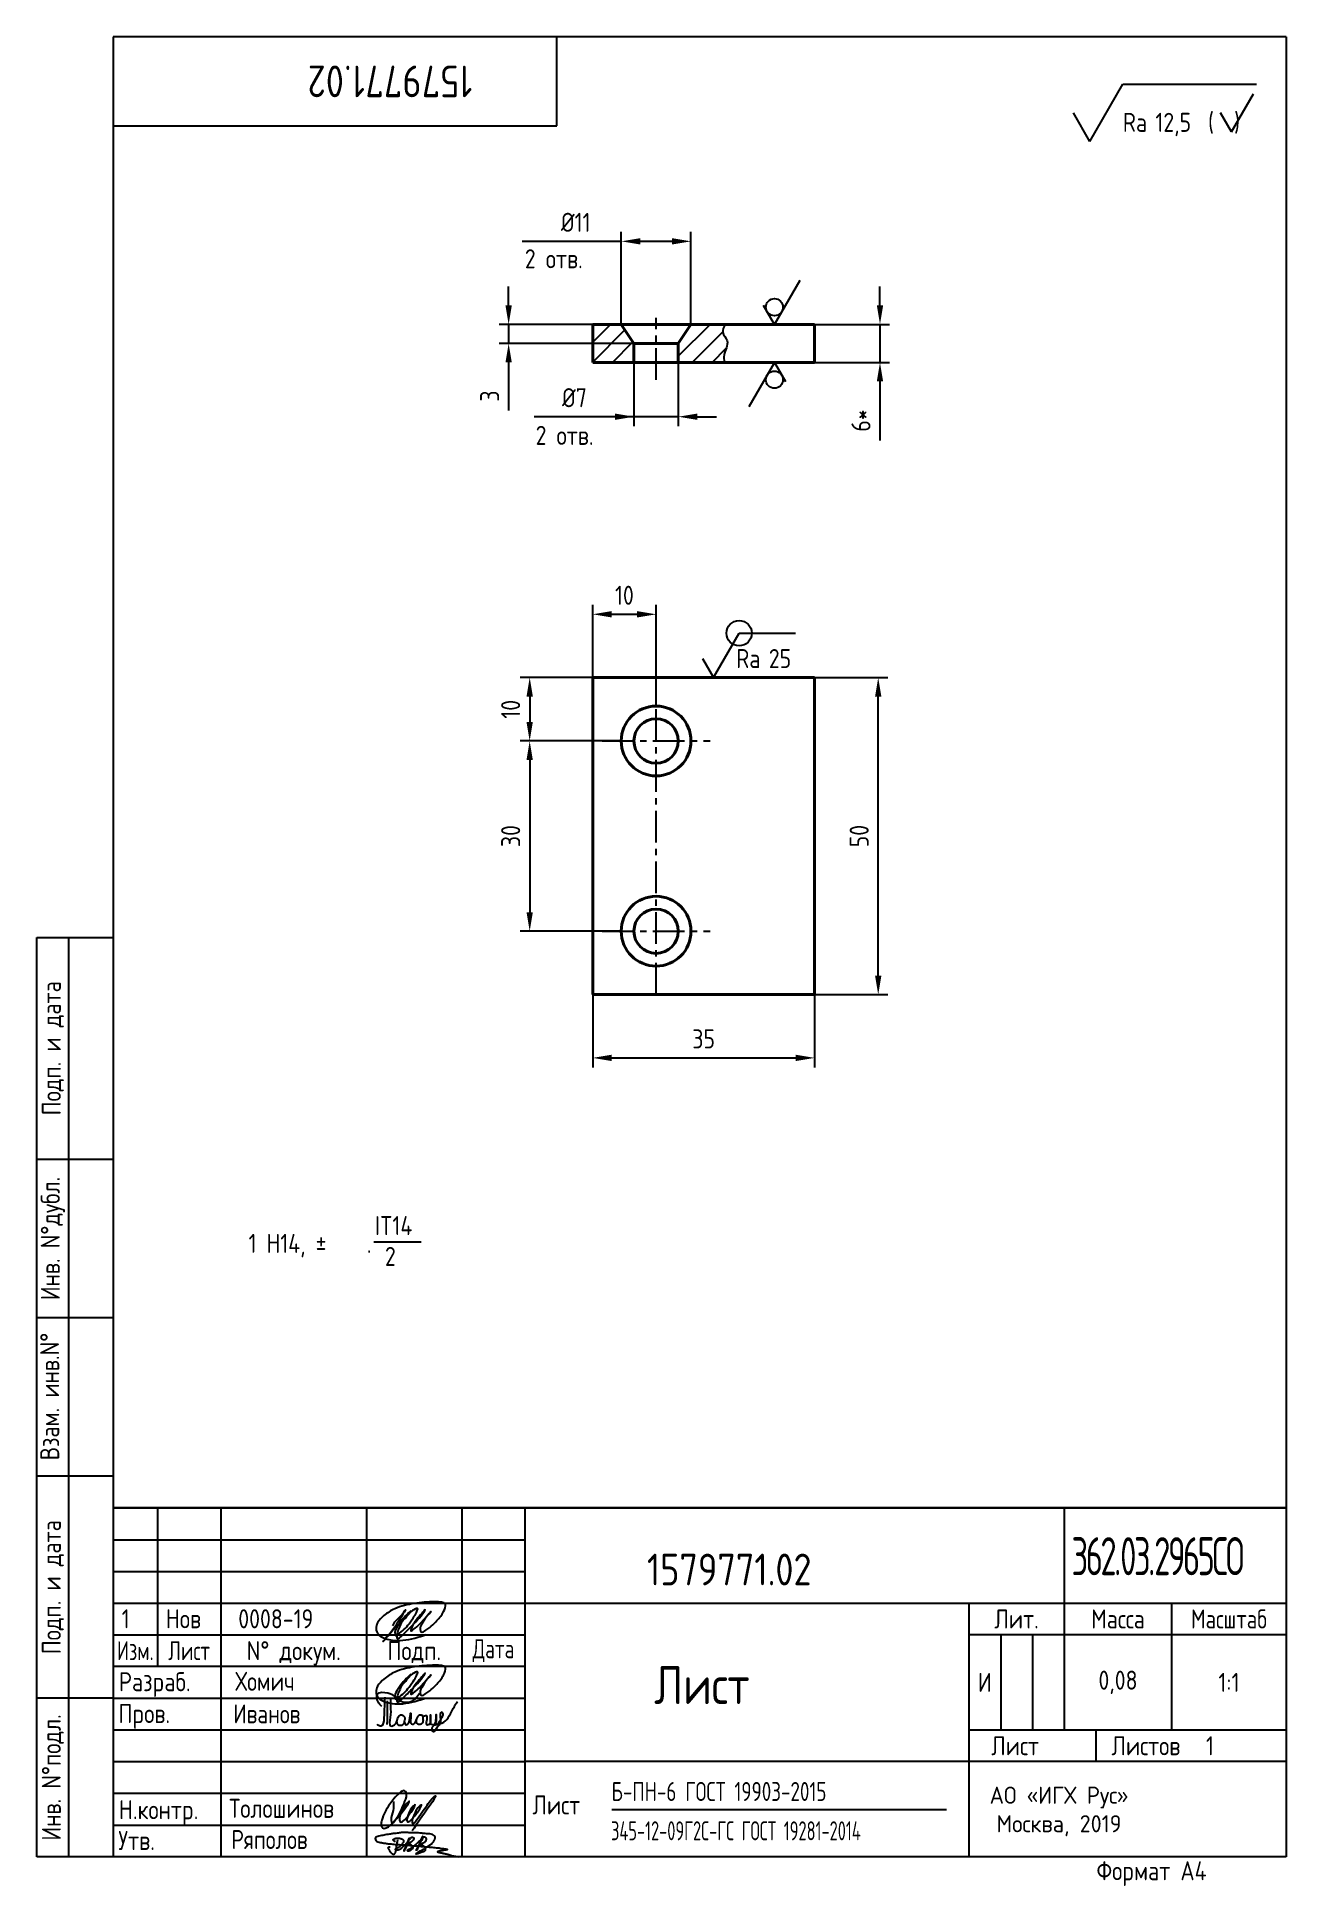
# Paper-space layout 'A4_protect' of a CAD drawing. Header units: millimetres. Extents: x 8 to 205, y 0 to 292.
# The model-space entities are those that its viewports show. They can reach past a viewport. Long polylines and large blocks are cut down to what shows.
import ezdxf
from ezdxf.enums import TextEntityAlignment as Align

# ---------------------------------------------------------------- set-up
doc = ezdxf.new("R2010")
doc.units = ezdxf.units.MM
doc.header["$LTSCALE"] = 5
doc.linetypes.add('CENTER', pattern=[2, 1.25, -0.25, 0.25, -0.25])
for name, color, linetype in [('Bord', 1, 'Continuous'), ('Cont', 6, 'Continuous'), ('DIM', 7, 'Continuous'), ('Hatch', 2, 'Continuous'), ('Text', 3, 'Continuous'), ('Textb', 6, 'Continuous'), ('VPORTI', 7, 'Continuous')]:
    doc.layers.add(name, color=color, linetype=linetype)
doc.layers.add('Con', color=6, linetype='Continuous', lineweight=15)
doc.layers.add('Основной', color=6, linetype='Continuous', lineweight=40)
doc.layers.get('VPORTI').off()
doc.styles.add('Style1', font='romans.shx', dxfattribs={"width": 0.8})
doc.dimstyles.new('LIN1', dxfattribs={"dimtxt": 3, "dimasz": 3, "dimexe": 1.5, "dimexo": 0, "dimgap": 1.5, "dimtad": 1, "dimdec": 0, "dimzin": 13, "dimdsep": 46, "dimtxsty": 'Style1', "dimcen": 0, "dimclrt": 3, "dimadec": 0, "dimazin": 0, "dimtfac": 1, "dimtdec": 0, "dimtmove": 0, "dimatfit": 3, "dimfxl": 1, "dimtolj": 1, "dimtzin": 13, "dimarcsym": 0})

# ---------------------------------------------------------------- blocks, each defined once
blk = doc.blocks.new('A$C314368CF')
at = {"layer": 'Text'}
for q in [(7.18, 6), (1.98, 3)]:
    blk.add_line((3.72, 0), q, dxfattribs=at)
at = {"layer": 'Text', "style": 'Style1', "width": 0.8}
blk.add_text('(  )', height=3, dxfattribs=at).set_placement((0, 0))
blk = doc.blocks.new('sherISO_18')
at = {"layer": 'Cont'}
for p, q in [((-30.94, -16.46), (-25.74, -7.46)), ((-25.74, -7.46), (-4.67, -7.46)), ((-30.94, -16.46), (-33.54, -11.96))]:
    blk.add_line(p, q, dxfattribs=at)
blk.add_blockref('A$C314368CF', (-12.3, -14.96))
at = {"layer": 'Textb', "style": 'Style1', "width": 0.8}
blk.add_text('Ra', height=3, dxfattribs=at).set_placement((-25.74, -14.96))
blk.add_attdef('12,5', (-20.6, -14.96), '', height=3, dxfattribs=at)
blk = doc.blocks.new('A$C63F45750')
at = {"layer": 'Text'}
for points, knots in [([(3.17, 2.37), (3.12, 2.38), (3.04, 2.41), (2.94, 2.5), (2.85, 2.57), (2.79, 2.69), (2.87, 2.77), (2.99, 2.84), (3.16, 2.89), (3.36, 2.93), (3.6, 2.95), (3.82, 2.92), (4.05, 2.87), (4.25, 2.78), (4.45, 2.63), (4.46, 2.42), (4.38, 2.26), (4.28, 2.1), (4.17, 1.94), (4.03, 1.78), (3.89, 1.62), (3.75, 1.52), (3.63, 1.43), (3.49, 1.36), (3.35, 1.3), (3.24, 1.25), (3.16, 1.21), (3.12, 1.15), (3.19, 1.1), (3.27, 1.09), (3.4, 1.07), (3.55, 1.07), (3.72, 1.12), (3.92, 1.19), (4.1, 1.34), (4.26, 1.51), (4.44, 1.65), (4.59, 1.81), (4.74, 1.93), (4.84, 2.04), (4.93, 2.14), (5.07, 2.29), (5.19, 2.53), (5.28, 2.68), (5.35, 2.96), (5.23, 2.66), (5.2, 2.44), (5.04, 2.09), (4.95, 1.81), (4.86, 1.57), (4.75, 1.31), (4.67, 1.12), (4.46, 0.78), (4.62, 1.17), (4.71, 1.45), (4.88, 1.74), (5.01, 2), (5.08, 2.19), (5.19, 2.4), (5.32, 2.58), (5.4, 2.75), (5.52, 2.89), (5.65, 3.04), (5.85, 3.1), (6.02, 3.03), (6.08, 2.87), (6.03, 2.7), (5.9, 2.51), (5.7, 2.37), (5.55, 2.23), (5.4, 2.17), (5.31, 2.12), (5.12, 2.09), (5.35, 2.07), (5.48, 2), (5.64, 1.93), (5.75, 1.8), (5.85, 1.67), (5.89, 1.54), (5.89, 1.37), (5.8, 1.2), (5.63, 1.06), (5.41, 0.94), (5.23, 0.86), (5.02, 0.92), (5.13, 1.1), (5.28, 1.16), (5.44, 1.27), (5.61, 1.36), (5.74, 1.46), (5.86, 1.53), (5.95, 1.61), (6.05, 1.69), (6.15, 1.77), (6.28, 1.87), (6.46, 2.02), (6.65, 2.19), (6.83, 2.37), (6.98, 2.49), (7.11, 2.61), (7.2, 2.74), (7.32, 2.84), (7.42, 2.97), (7.48, 3.08), (7.48, 3.27), (7.34, 3.08), (7.28, 2.94), (7.18, 2.69), (7.1, 2.46), (7, 2.22), (6.93, 1.98), (6.83, 1.78), (6.73, 1.55), (6.67, 1.34), (6.6, 1.14), (6.56, 1.03), (6.39, 0.99), (6.62, 1.33), (6.75, 1.54), (6.93, 1.87), (7.05, 2.08), (7.18, 2.32), (7.33, 2.6), (7.47, 2.89), (7.6, 3.07), (7.79, 3.18), (7.95, 3.01), (8, 2.81), (7.99, 2.62), (7.94, 2.46), (7.83, 2.33), (7.69, 2.22), (7.53, 2.11), (7.37, 2.03), (7.21, 1.99), (7.11, 1.97), (6.89, 1.98), (7.07, 1.94), (7.15, 1.9), (7.27, 1.88), (7.39, 1.84), (7.52, 1.81), (7.62, 1.72), (7.7, 1.62), (7.78, 1.51), (7.83, 1.39), (7.87, 1.26), (7.88, 1.13), (7.86, 0.99), (7.75, 0.88), (7.6, 0.77), (7.4, 0.73), (7.19, 0.66), (6.97, 0.55), (6.71, 0.48), (6.57, 0.44), (6.42, 0.42), (6.52, 0.58), (6.61, 0.64), (6.81, 0.78), (7.06, 0.89), (7.33, 1.04), (7.55, 1.16), (7.7, 1.24), (7.84, 1.32), (7.99, 1.43), (8.21, 1.58), (8.48, 1.76), (8.74, 1.95), (8.97, 2.12), (9.1, 2.29), (9.23, 2.44), (9.3, 2.6), (9.37, 2.74), (9.42, 2.92), (9.45, 3.13), (9.21, 3.48), (8.67, 3.59), (8.09, 3.63), (7.57, 3.66), (7.06, 3.74), (6.57, 3.75), (6.09, 3.74), (5.67, 3.78), (5.28, 3.78), (4.96, 3.81), (4.65, 3.83), (4.31, 3.82), (3.97, 3.79), (3.61, 3.74), (3.22, 3.67), (2.86, 3.66), (2.53, 3.61), (2.18, 3.52), (1.78, 3.54), (1.38, 3.37), (0.96, 3.35), (0.58, 3.24), (0.25, 3.19), (0.03, 3.06), (-0.03, 2.83), (0.02, 2.6), (0.26, 2.38), (0.59, 2.33), (1, 2.2), (1.48, 2.15), (1.93, 2.05), (2.35, 2.02), (2.72, 2.01), (3.11, 1.94), (3.68, 1.94), (4.25, 1.83), (4.91, 1.87), (5.53, 1.76), (6.13, 1.72), (6.73, 1.71), (7.32, 1.62), (7.99, 1.55), (8.64, 1.54), (9.16, 1.46), (9.61, 1.42), (10.03, 1.4), (10.41, 1.32), (10.73, 1.29), (11.01, 1.24), (11.18, 1.23), (11.42, 1.14), (11.18, 1.06), (11.01, 1.03), (10.71, 0.98), (10.37, 0.92), (10.1, 0.91), (9.65, 0.75), (10.22, 0.67), (10.54, 0.59), (11.08, 0.47), (11.61, 0.35), (12.17, 0.15), (12.64, 0.08), (12.98, 0.03), (13.11, 0.01), (13.18, 0)], [0, 0, 0, 0, 0.153866, 0.270441, 0.388867, 0.510533, 0.592156, 0.71333, 0.90842, 1.11344, 1.349254, 1.61246, 1.782219, 2.047249, 2.291879, 2.451528, 2.651081, 2.806158, 3.017979, 3.227348, 3.462381, 3.633009, 3.75766, 3.920516, 4.080796, 4.214529, 4.291786, 4.349969, 4.397594, 4.50822, 4.594826, 4.799244, 4.954392, 5.128468, 5.437537, 5.632649, 5.842485, 6.094987, 6.293219, 6.410959, 6.551192, 6.687808, 7.022147, 7.294342, 7.425356, 7.52079, 7.946481, 8.313051, 8.59833, 8.833695, 9.090496, 9.427695, 9.601191, 9.883219, 10.093306, 10.673943, 10.798776, 10.974628, 11.287247, 11.486184, 11.648652, 11.848902, 12.027194, 12.25348, 12.40059, 12.537783, 12.716293, 12.91523, 13.208551, 13.438489, 13.549668, 13.67779, 13.77127, 13.930001, 14.029091, 14.272112, 14.434836, 14.547084, 14.739051, 14.830983, 15.061241, 15.268922, 15.500489, 15.788979, 15.879568, 16.024283, 16.221854, 16.418714, 16.593102, 16.783247, 16.91018, 17.018213, 17.135263, 17.278205, 17.430482, 17.620087, 17.979626, 18.191789, 18.388716, 18.565718, 18.714854, 18.857929, 19.039974, 19.171375, 19.283034, 19.400085, 19.618058, 19.882245, 20.150781, 20.377854, 20.649532, 20.89723, 21.042543, 21.40016, 21.557817, 21.667145, 21.752781, 21.926256, 22.412297, 22.813145, 22.961412, 23.171289, 23.607257, 23.940428, 24.110007, 24.291214, 24.48084, 24.697609, 24.904078, 25.034245, 25.218018, 25.407651, 25.573473, 25.787447, 25.930292, 26.051316, 26.18846, 26.285312, 26.406799, 26.52425, 26.630463, 26.793722, 26.898606, 27.029313, 27.171012, 27.314101, 27.419918, 27.580557, 27.709367, 27.829268, 28.024364, 28.266961, 28.41242, 28.705761, 28.989137, 29.187748, 29.233768, 29.332802, 29.529535, 29.667094, 30.039923, 30.332117, 30.61061, 30.769982, 30.856778, 31.109923, 31.313488, 31.656425, 32.066331, 32.296628, 32.49714, 32.710276, 32.891468, 33.014834, 33.177747, 33.444503, 33.618009, 34.409008, 34.914636, 35.419802, 35.95397, 36.458179, 36.88069, 37.388403, 37.738353, 38.034261, 38.353468, 38.693154, 39.037638, 39.391136, 39.787481, 40.203773, 40.488977, 40.784975, 41.26625, 41.668005, 42.070065, 42.499388, 42.869834, 43.079573, 43.213439, 43.554591, 43.717296, 44.153724, 44.506336, 45.019111, 45.587859, 45.90191, 46.270392, 46.703958, 47.093115, 47.952647, 48.44014, 49.079253, 49.808223, 50.268654, 50.851051, 51.604831, 52.298429, 52.776925, 53.1907, 53.661988, 54.042386, 54.348524, 54.616841, 54.853814, 54.983777, 55.126096, 55.333328, 55.613101, 56.008732, 56.315809, 56.59982, 56.87931, 57.399251, 57.889617, 58.432507, 59.066698, 59.660314, 59.862668, 60.07277, 60.07277, 60.07277, 60.07277]), ([(2.31, 1.53), (2.26, 1.52), (2.17, 1.51), (2.06, 1.48), (1.93, 1.38), (2.07, 1.25), (2.14, 1.11), (2.26, 0.93), (2.39, 0.72), (2.57, 0.54), (2.71, 0.44), (2.86, 0.4), (3.02, 0.43), (3.14, 0.54), (3.21, 0.79), (3.25, 1.07), (3.31, 1.4), (3.35, 1.67), (3.38, 1.92), (3.47, 2.19), (3.5, 2.43), (3.54, 2.59), (3.56, 2.64)], [0, 0, 0, 0, 0.15847, 0.269731, 0.363591, 0.555514, 0.688037, 0.848606, 1.204359, 1.433632, 1.58673, 1.729549, 1.880686, 2.057874, 2.19169, 2.63505, 2.928153, 3.184121, 3.441863, 3.696117, 4.025873, 4.178055, 4.178055, 4.178055, 4.178055])]:
    blk.add_open_spline(points, degree=3, knots=knots, dxfattribs=at)
blk = doc.blocks.new('A$C4F4A4F5D')
at = {"layer": 'Text', "lineweight": 25}
for points, knots in [([(0.76, 2.84), (0.53, 3.07), (0.02, 3.58), (-0.25, 5.26), (1.65, 5.12), (2.72, 4.57), (3.71, 3.46), (5.71, 3.44), (6.39, 4.52), (6.67, 4.97)], [0, 0, 0, 0, 0.995549, 2.196439, 3.853213, 4.970011, 6.02292, 8.170898, 9.705386, 9.705386, 9.705386, 9.705386]), ([(1.19, 4.34), (1.17, 3.4), (1.13, 2.06), (0.98, -0.44), (0.2, -0.16), (0.03, -0.03), (0, 0)], [0, 0, 0, 0, 3.274293, 4.654149, 5.171803, 5.30168, 5.30168, 5.30168, 5.30168]), ([(1.58, 3.74), (1.58, 3.25), (1.58, 2.32), (1.61, 1.07), (1.55, 0.31), (1.53, 0)], [0, 0, 0, 0, 1.453969, 2.804084, 3.740223, 3.740223, 3.740223, 3.740223]), ([(2.1, 4.21), (2.1, 3.72), (2.08, 2.67), (2.22, 1.45), (1.71, -0.56), (3.23, 0.14), (3.06, 1.09), (3.85, 1.74), (4.43, 1.17), (4.31, 0.54), (4.11, -0.15), (3.33, -0.21), (3.11, 0.28), (3.13, 0.53), (3.14, 0.66)], [0, 0, 0, 0, 1.402041, 3.063923, 4.415037, 5.298701, 6.374637, 7.087927, 7.603499, 8.330482, 8.911132, 9.613125, 9.996533, 10.366919, 10.366919, 10.366919, 10.366919]), ([(7.18, 1.27), (7.27, 1.3), (7.44, 1.37), (7.78, 1.56), (7.87, 1.06), (7.83, 0.71), (7.66, -0.05), (8.07, 0.01), (8.43, 0.12), (8.39, 0.68), (8.46, 1.9), (8.39, 0.94), (8.43, 0.6), (8.37, 0.05), (8.74, 0.07), (9.11, -0.03), (9.26, 0.49), (9.33, 0.95), (9.27, 1.34), (9.32, 1.77), (9.28, 0.91), (9.34, 0.6), (9.2, 0.14), (9.65, -0.01), (9.83, 0.61), (10.14, 1.03), (10.6, 1.72), (9.95, 2.11), (9.91, 1.23), (10.07, 0.69), (9.92, 0), (9.35, -0.37), (8.95, -1.56), (8.34, 0.07), (10.28, -0.02), (11.26, 1.1), (11.82, 2.15), (12.24, 3.04), (12.52, 3.46), (12.65, 3.65)], [0, 0, 0, 0, 0.305783, 0.619019, 0.796582, 1.5526, 2.082394, 2.34716, 2.5822, 3.136594, 4.040413, 4.363654, 5.267311, 5.441668, 5.78494, 6.114287, 6.466434, 7.104395, 7.620812, 7.679251, 8.272982, 8.692439, 9.1059, 9.338721, 9.784511, 10.568279, 11.297869, 11.566962, 12.285888, 12.851793, 13.545205, 14.102749, 15.055561, 15.671649, 17.422398, 18.699613, 20.16544, 20.963871, 21.66672, 21.66672, 21.66672, 21.66672]), ([(4.28, 0.44), (4.31, 0.37), (4.37, 0.25), (4.41, 0.06), (4.62, -0.05), (5, 0.18), (5.14, 0.84), (5.2, 1.3), (5.31, 2.06), (5.31, 1.17), (5.3, 0.78), (5.2, 0.26), (5.58, -0.01), (5.91, 0.16), (6.08, 0.5), (6.26, 0.9), (6.43, 1.31), (6.72, 1.59), (7.17, 1.58), (7.18, 1.05), (7.31, 0.57), (6.99, 0.02), (6.34, -0.02), (6.17, 0.51), (6.24, 0.79), (6.27, 0.92)], [0, 0, 0, 0, 0.247339, 0.413433, 0.559308, 0.874045, 1.558567, 2.392422, 2.645523, 3.22433, 3.719885, 4.231527, 4.573657, 4.879974, 5.190145, 5.704595, 6.19318, 6.529505, 6.863422, 7.269696, 7.83948, 8.395909, 8.926487, 9.378613, 9.791445, 9.791445, 9.791445, 9.791445])]:
    blk.add_open_spline(points, degree=3, knots=knots, dxfattribs=at)
blk = doc.blocks.new('*D7')
at = {"layer": 'Defpoints', "color": 0, "transparency": 16777216}
for p in [(7134.87, -256.84), (7169.87, -256.84), (7169.87, -266.82)]:
    blk.add_point(p, dxfattribs=at)
at = {"layer": 'DIM', "color": 0, "lineweight": -2, "transparency": 16777216}
for p, q in [((7134.87, -256.84), (7134.87, -268.32)), ((7169.87, -256.84), (7169.87, -268.32)), ((7137.87, -266.82), (7166.87, -266.82))]:
    blk.add_line(p, q, dxfattribs=at)
at = {"layer": 'DIM', "color": 0, "transparency": 16777216}
for points in [[(7137.87, -266.32), (7137.87, -267.32), (7134.87, -266.82)], [(7166.87, -266.32), (7166.87, -267.32), (7169.87, -266.82)]]:
    blk.add_solid(points, dxfattribs=at)
at = {"layer": 'DIM', "color": 3, "transparency": 16777216, "insert": (7152.37, -263.82), "char_height": 3, "attachment_point": 5, "style": 'Style1'}
blk.add_mtext('\\A1;35', dxfattribs=at)
blk = doc.blocks.new('*D8')
at = {"layer": 'Defpoints', "color": 0, "transparency": 16777216}
for p in [(7134.87, -206.84), (7124.93, -216.84), (7139.37, -216.84)]:
    blk.add_point(p, dxfattribs=at)
at = {"layer": 'DIM', "color": 0, "lineweight": -2, "transparency": 16777216}
for p, q in [((7134.87, -206.84), (7123.43, -206.84)), ((7124.93, -209.84), (7124.93, -213.84)), ((7139.37, -216.84), (7123.43, -216.84))]:
    blk.add_line(p, q, dxfattribs=at)
at = {"layer": 'DIM', "color": 0, "transparency": 16777216}
for points in [[(7124.43, -209.84), (7125.43, -209.84), (7124.93, -206.84)], [(7124.43, -213.84), (7125.43, -213.84), (7124.93, -216.84)]]:
    blk.add_solid(points, dxfattribs=at)
at = {"layer": 'DIM', "color": 3, "transparency": 16777216, "insert": (7121.93, -211.84), "char_height": 3, "attachment_point": 5, "rotation": 90, "style": 'Style1'}
blk.add_mtext('\\A1;10', dxfattribs=at)
blk = doc.blocks.new('*D9')
at = {"layer": 'Defpoints', "color": 0, "transparency": 16777216}
for p in [(7141.37, -157.14), (7148.37, -157.14), (7148.37, -165.7)]:
    blk.add_point(p, dxfattribs=at)
at = {"layer": 'DIM', "color": 0, "lineweight": -2, "transparency": 16777216}
for p, q in [((7141.37, -157.14), (7141.37, -167.2)), ((7148.37, -157.14), (7148.37, -167.2)), ((7138.37, -165.7), (7128.6, -165.7)), ((7148.37, -165.7), (7141.37, -165.7)), ((7151.37, -165.7), (7154.37, -165.7))]:
    blk.add_line(p, q, dxfattribs=at)
at = {"layer": 'DIM', "color": 0, "transparency": 16777216}
for points in [[(7138.37, -165.2), (7138.37, -166.2), (7141.37, -165.7)], [(7151.37, -165.2), (7151.37, -166.2), (7148.37, -165.7)]]:
    blk.add_solid(points, dxfattribs=at)
at = {"layer": 'DIM', "color": 3, "transparency": 16777216, "insert": (7131.99, -162.7), "char_height": 3, "attachment_point": 5, "style": 'Style1'}
blk.add_mtext('\\A1;%%C7', dxfattribs=at)
blk = doc.blocks.new('*D10')
at = {"layer": 'Defpoints', "color": 0, "transparency": 16777216}
for p in [(7150.37, -138.04), (7139.37, -151.14), (7150.37, -151.14)]:
    blk.add_point(p, dxfattribs=at)
at = {"layer": 'DIM', "color": 0, "lineweight": -2, "transparency": 16777216}
for p, q in [((7139.37, -151.14), (7139.37, -136.54)), ((7150.37, -151.14), (7150.37, -136.54)), ((7139.37, -138.04), (7128, -138.04)), ((7147.37, -138.04), (7142.37, -138.04))]:
    blk.add_line(p, q, dxfattribs=at)
at = {"layer": 'DIM', "color": 0, "transparency": 16777216}
for points in [[(7142.37, -137.54), (7142.37, -138.54), (7139.37, -138.04)], [(7147.37, -137.54), (7147.37, -138.54), (7150.37, -138.04)]]:
    blk.add_solid(points, dxfattribs=at)
at = {"layer": 'DIM', "color": 3, "transparency": 16777216, "insert": (7132.19, -135.04), "char_height": 3, "attachment_point": 5, "style": 'Style1'}
blk.add_mtext('\\A1;%%C11', dxfattribs=at)
blk = doc.blocks.new('*D11')
at = {"layer": 'Defpoints', "color": 0, "transparency": 16777216}
for p in [(7121.61, -151.14), (7134.87, -151.14), (7141.37, -154.14)]:
    blk.add_point(p, dxfattribs=at)
at = {"layer": 'DIM', "color": 0, "lineweight": -2, "transparency": 16777216}
for p, q in [((7121.61, -148.14), (7121.61, -145.14)), ((7134.87, -151.14), (7120.11, -151.14)), ((7121.61, -151.14), (7121.61, -154.14)), ((7141.37, -154.14), (7120.11, -154.14)), ((7121.61, -157.14), (7121.61, -164.74))]:
    blk.add_line(p, q, dxfattribs=at)
at = {"layer": 'DIM', "color": 0, "transparency": 16777216}
for points in [[(7121.11, -148.14), (7122.11, -148.14), (7121.61, -151.14)], [(7121.11, -157.14), (7122.11, -157.14), (7121.61, -154.14)]]:
    blk.add_solid(points, dxfattribs=at)
at = {"layer": 'DIM', "color": 3, "transparency": 16777216, "insert": (7118.61, -162.44), "char_height": 3, "attachment_point": 5, "rotation": 90, "style": 'Style1'}
blk.add_mtext('\\A1;3', dxfattribs=at)
blk = doc.blocks.new('A$C6CF913E7')
at = {"layer": 'Text'}
blk.add_circle((0, 0), 2, dxfattribs=at)
blk = doc.blocks.new('sherISO_07')
at = {"layer": 'Text'}
blk.add_line((4.04, 7), (12.93, 7), dxfattribs=at)
blk.add_lwpolyline([(-1.73, 3), (0, 0), (4.04, 7)], dxfattribs=at)
blk.add_blockref('A$C6CF913E7', (4.04, 7))
at = {"layer": 'Text', "style": 'Style1', "width": 0.8}
blk.add_text('Ra', height=3, dxfattribs=at).set_placement((3.58, 1.5))
blk.add_attdef('25', (8.73, 1.5), '', height=3, dxfattribs=at)
blk = doc.blocks.new('sherISO_09')
at = {"layer": 'Text'}
for q in [(4.04, 7), (-1.73, 3)]:
    blk.add_line((0, 0), q, dxfattribs=at)
blk.add_circle((0, 2.71), 1.35, dxfattribs=at)
blk = doc.blocks.new('*D13')
at = {"layer": 'Defpoints', "color": 0, "transparency": 16777216}
for p in [(7144.87, -196.86), (7134.87, -206.84), (7144.87, -211.34)]:
    blk.add_point(p, dxfattribs=at)
at = {"layer": 'DIM', "color": 0, "lineweight": -2, "transparency": 16777216}
for p, q in [((7134.87, -206.84), (7134.87, -195.36)), ((7144.87, -211.34), (7144.87, -195.36)), ((7137.87, -196.86), (7141.87, -196.86))]:
    blk.add_line(p, q, dxfattribs=at)
at = {"layer": 'DIM', "color": 0, "transparency": 16777216}
for points in [[(7137.87, -196.36), (7137.87, -197.36), (7134.87, -196.86)], [(7141.87, -196.36), (7141.87, -197.36), (7144.87, -196.86)]]:
    blk.add_solid(points, dxfattribs=at)
at = {"layer": 'DIM', "color": 3, "transparency": 16777216, "insert": (7139.87, -193.86), "char_height": 3, "attachment_point": 5, "style": 'Style1'}
blk.add_mtext('\\A1;10', dxfattribs=at)
blk = doc.blocks.new('*D14')
at = {"layer": 'Defpoints', "color": 0, "transparency": 16777216}
for p in [(7169.87, -206.84), (7179.9, -206.84), (7169.87, -256.84)]:
    blk.add_point(p, dxfattribs=at)
at = {"layer": 'DIM', "color": 0, "lineweight": -2, "transparency": 16777216}
for p, q in [((7169.87, -206.84), (7181.4, -206.84)), ((7179.9, -253.84), (7179.9, -209.84)), ((7169.87, -256.84), (7181.4, -256.84))]:
    blk.add_line(p, q, dxfattribs=at)
at = {"layer": 'DIM', "color": 0, "transparency": 16777216}
for points in [[(7179.4, -209.84), (7180.4, -209.84), (7179.9, -206.84)], [(7179.4, -253.84), (7180.4, -253.84), (7179.9, -256.84)]]:
    blk.add_solid(points, dxfattribs=at)
at = {"layer": 'DIM', "color": 3, "transparency": 16777216, "insert": (7176.9, -231.84), "char_height": 3, "attachment_point": 5, "rotation": 90, "style": 'Style1'}
blk.add_mtext('\\A1;50', dxfattribs=at)
blk = doc.blocks.new('*D15')
at = {"layer": 'Defpoints', "color": 0, "transparency": 16777216}
for p in [(7169.87, -151.14), (7180.18, -151.14), (7169.87, -157.14)]:
    blk.add_point(p, dxfattribs=at)
at = {"layer": 'DIM', "color": 0, "lineweight": -2, "transparency": 16777216}
for p, q in [((7180.18, -148.14), (7180.18, -145.14)), ((7169.87, -151.14), (7181.68, -151.14)), ((7180.18, -151.14), (7180.18, -157.14)), ((7169.87, -157.14), (7181.68, -157.14)), ((7180.18, -160.14), (7180.18, -169.45))]:
    blk.add_line(p, q, dxfattribs=at)
at = {"layer": 'DIM', "color": 0, "transparency": 16777216}
for points in [[(7179.68, -148.14), (7180.68, -148.14), (7180.18, -151.14)], [(7179.68, -160.14), (7180.68, -160.14), (7180.18, -157.14)]]:
    blk.add_solid(points, dxfattribs=at)
at = {"layer": 'DIM', "color": 3, "transparency": 16777216, "insert": (7177.18, -166.3), "char_height": 3, "attachment_point": 5, "rotation": 90, "style": 'Style1'}
blk.add_mtext('\\A1;6*', dxfattribs=at)
blk = doc.blocks.new('*D18')
at = {"layer": 'Defpoints', "color": 0, "transparency": 16777216}
for p in [(7134.87, -216.84), (7124.93, -246.84), (7139.37, -246.84)]:
    blk.add_point(p, dxfattribs=at)
at = {"layer": 'DIM', "color": 0, "lineweight": -2, "transparency": 16777216}
for p, q in [((7134.87, -216.84), (7123.43, -216.84)), ((7124.93, -219.84), (7124.93, -243.84)), ((7139.37, -246.84), (7123.43, -246.84))]:
    blk.add_line(p, q, dxfattribs=at)
at = {"layer": 'DIM', "color": 0, "transparency": 16777216}
for points in [[(7124.43, -219.84), (7125.43, -219.84), (7124.93, -216.84)], [(7124.43, -243.84), (7125.43, -243.84), (7124.93, -246.84)]]:
    blk.add_solid(points, dxfattribs=at)
at = {"layer": 'DIM', "color": 3, "transparency": 16777216, "insert": (7121.93, -231.84), "char_height": 3, "attachment_point": 5, "rotation": 90, "style": 'Style1'}
blk.add_mtext('\\A1;30', dxfattribs=at)

msp = doc.modelspace()

# ---------------------------------------------------------------- hatches: boundary and pattern name
at = {"layer": 'Hatch'}
h = msp.add_hatch(dxfattribs=at)
h.set_pattern_fill('ANSI31', color=256, scale=0.7, style=0)
h.paths.add_polyline_path([(7139.37, -151.14), (7134.87, -151.14), (7134.87, -157.14), (7141.37, -157.14), (7141.37, -154.14)])
edge = h.paths.add_edge_path()
edge.add_spline(control_points=[(7155.66, -157.14), (7155.56, -156.74), (7155.44, -155.61), (7156.61, -153.93), (7155.06, -152.45), (7155.53, -151.57), (7155.82, -151.14)], knot_values=[0.429687, 0.429687, 0.429687, 0.429687, 1.648971, 3.881905, 5.393217, 6.779434, 6.779434, 6.779434, 6.779434], degree=3, periodic=0)
edge.add_line((7155.82, -151.14), (7150.37, -151.14))
edge.add_line((7150.37, -151.14), (7148.37, -154.14))
edge.add_line((7148.37, -154.14), (7148.37, -157.14))
edge.add_line((7148.37, -157.14), (7155.66, -157.14))

# ---------------------------------------------------------------- linework, layer by layer
at = {"color": 5, "linetype": 'CENTER', "ltscale": 0.8}
for p, q in [((7144.87, -159.87), (7144.87, -150.11)), ((7144.87, -256.84), (7144.87, -208.34)), ((7136.37, -216.84), (7153.37, -216.84)), ((7136.37, -246.84), (7153.37, -246.84))]:
    msp.add_line(p, q, dxfattribs=at)
at = {"layer": 'Bord'}
msp.add_open_spline([(7155.82, -151.14), (7155.53, -151.57), (7155.06, -152.45), (7156.61, -153.93), (7155.44, -155.61), (7155.56, -156.74), (7155.66, -157.14)], degree=3, knots=[0.429687, 0.429687, 0.429687, 0.429687, 1.815904, 3.327216, 5.56015, 6.779434, 6.779434, 6.779434, 6.779434], dxfattribs=at)
at = {"layer": 'DIM'}
for p, q in [((7139.37, -138.04), (7123.77, -138.04)), ((7141.37, -165.7), (7125.65, -165.7))]:
    msp.add_line(p, q, dxfattribs=at)
at = {"layer": 'Основной'}
for p, q in [((7134.87, -151.14), (7169.87, -151.14)), ((7134.87, -157.14), (7134.87, -151.14)), ((7141.37, -154.14), (7139.37, -151.14)), ((7148.37, -154.14), (7150.37, -151.14)), ((7169.87, -151.14), (7169.87, -157.14)), ((7141.37, -157.14), (7141.37, -154.14)), ((7141.37, -154.14), (7148.37, -154.14)), ((7148.37, -157.14), (7148.37, -154.14)), ((7169.87, -157.14), (7134.87, -157.14)), ((7169.87, -206.84), (7134.87, -206.84)), ((7134.87, -206.84), (7134.87, -256.84)), ((7169.87, -206.84), (7169.87, -256.84)), ((7169.87, -256.84), (7134.87, -256.84))]:
    msp.add_line(p, q, dxfattribs=at)
for centre, radius in [((7144.87, -216.84), 5.5), ((7144.87, -216.84), 3.5), ((7144.87, -246.84), 5.5), ((7144.87, -246.84), 3.5)]:
    msp.add_circle(centre, radius, dxfattribs=at)

# ---------------------------------------------------------------- block references
at = {"layer": 'DIM'}
msp.add_blockref('sherISO_09', (7163.53, -151.14), dxfattribs=at)
at = {"layer": 'DIM', "rotation": 180}
msp.add_blockref('sherISO_09', (7163.53, -157.14), dxfattribs=at)
at = {"layer": 'DIM'}
msp.add_blockref('sherISO_07', (7153.92, -206.84), dxfattribs=at).add_auto_attribs({'25': '25'})

# ---------------------------------------------------------------- texts
at = {"layer": 'Text', "style": 'Style1', "width": 0.8}
for p in [(7124.17, -142.29), (7125.87, -170.14)]:
    msp.add_text('2 отв.', height=3, dxfattribs=at).set_placement(p)

# ---------------------------------------------------------------- dimensions: what is measured, and where the dimension line sits
at = {"layer": 'DIM'}
for base, p1, p2, picture, middle in [((7150.37, -138.04), (7139.37, -151.14), (7150.37, -151.14), '*D10', (7132.19, -138.04)), ((7148.37, -165.7), (7141.37, -157.14), (7148.37, -157.14), '*D9', (7131.99, -165.7))]:
    dim = msp.add_linear_dim(base=base, p1=p1, p2=p2, text='%%C<>', dimstyle='LIN1', dxfattribs=at)
    dim.commit()
    dim.dimension.update_dxf_attribs({"geometry": picture, "text_midpoint": middle, "dimtype": 160})
dim = msp.add_linear_dim(base=(7121.61, -151.14), p1=(7141.37, -154.14), p2=(7134.87, -151.14), angle=90, dimstyle='LIN1', dxfattribs=at)
dim.commit()
dim.dimension.update_dxf_attribs({"geometry": '*D11', "text_midpoint": (7121.61, -162.44), "dimtype": 160})
dim = msp.add_linear_dim(base=(7180.18, -151.14), p1=(7169.87, -157.14), p2=(7169.87, -151.14), angle=90, text='<>*', dimstyle='LIN1', dxfattribs=at)
dim.commit()
dim.dimension.update_dxf_attribs({"geometry": '*D15', "text_midpoint": (7180.18, -166.3), "dimtype": 160})
for base, p1, p2, picture, middle in [((7144.87, -196.86), (7134.87, -206.84), (7144.87, -211.34), '*D13', (7139.87, -193.86)), ((7169.87, -266.82), (7134.87, -256.84), (7169.87, -256.84), '*D7', (7152.37, -263.82))]:
    dim = msp.add_linear_dim(base=base, p1=p1, p2=p2, dimstyle='LIN1', dxfattribs=at)
    dim.commit()
    dim.dimension.update_dxf_attribs({"geometry": picture, "text_midpoint": middle})
for base, p1, p2, picture, middle in [((7124.93, -216.84), (7134.87, -206.84), (7139.37, -216.84), '*D8', (7121.93, -211.84)), ((7179.9, -206.84), (7169.87, -256.84), (7169.87, -206.84), '*D14', (7176.9, -231.84)), ((7124.93, -246.84), (7134.87, -216.84), (7139.37, -246.84), '*D18', (7121.93, -231.84))]:
    dim = msp.add_linear_dim(base=base, p1=p1, p2=p2, angle=90, dimstyle='LIN1', dxfattribs=at)
    dim.commit()
    dim.dimension.update_dxf_attribs({"geometry": picture, "text_midpoint": middle})

psp = doc.layouts.new('A4_protect')

# ---------------------------------------------------------------- linework, layer by layer
at = {"layer": 'Bord'}
for p, q in [((20, 55), (85, 55)), ((20, 50), (85, 50)), ((20, 45), (85, 45)), ((160, 40), (160, 25)), ((165, 40), (165, 25)), ((20, 30), (85, 30)), ((20, 25), (85, 25)), ((20, 20), (85, 20)), ((20, 15), (85, 15)), ((20, 10), (85, 10))]:
    psp.add_line(p, q, dxfattribs=at)
at = {"layer": 'Cont'}
for p, q in [((205, 292), (20, 292)), ((20, 292), (20, 5)), ((90, 278), (90, 292)), ((205, 292), (205, 5)), ((205, 292), (205, 5)), ((20, 278), (90, 278)), ((8, 5), (8, 150)), ((8, 150), (20, 150)), ((13, 5), (13, 150)), ((8, 115), (20, 115)), ((20, 90), (8, 90)), ((20, 65), (8, 65)), ((20, 60), (205, 60)), ((205, 60), (20, 60)), ((27, 60), (27, 35)), ((37, 60), (37, 5)), ((60, 5), (60, 60)), ((75, 60), (75, 5)), ((85, 5), (85, 60)), ((170, 60), (170, 25)), ((85, 45), (205, 45)), ((155, 5), (155, 45)), ((187, 25), (187, 45)), ((20, 40), (85, 40)), ((205, 40), (155, 40)), ((85, 35), (20, 35)), ((20, 30), (8, 30)), ((155, 25), (205, 25)), ((175, 25), (175, 20)), ((205, 20), (85, 20)), ((20, 5), (8, 5)), ((205, 5), (20, 5))]:
    psp.add_line(p, q, dxfattribs=at)
at = {"layer": 'Text'}
for p, q in [((61.13, 102), (68.58, 102)), ((98.67, 12.46), (151.47, 12.46))]:
    psp.add_line(p, q, dxfattribs=at)
for points, knots in [([(66.98, 43.78), (66.49, 43.33), (65.63, 42.55), (64.82, 41.26), (64.33, 40.4), (64.56, 39.76), (65.26, 40.29), (65.87, 40.77), (66.78, 41.8), (67.45, 42.86), (67.91, 43.49), (68.12, 44.28), (67.38, 43.97), (66.83, 43.55), (66.2, 42.72), (65.52, 42.04), (65.17, 41.23), (64.83, 40.44), (64.73, 39.89), (64.78, 39.28), (65.5, 39.77), (66.18, 40.49), (67.49, 41.76), (68.37, 42.7), (69.76, 44.59), (67.74, 42.29), (67.37, 41.8), (66.83, 40.45), (68.2, 41.48), (68.56, 41.89), (70.64, 44.22), (69.19, 42.66), (68.81, 41.85), (68.31, 41.05), (68.62, 40.25), (69.63, 40.89), (70.51, 41.63), (71.53, 42.68), (72.2, 43.69), (72.8, 45.19), (69.95, 45.23), (67.68, 45.01), (64.7, 44.42), (62.81, 43.18), (61.72, 42.11), (61.35, 40.96), (61.83, 39.89), (62.88, 39.38), (64.21, 39.07), (65.8, 39.09), (67.59, 39.45), (68.79, 39.84), (69.38, 40.03)], [0, 0, 0, 0, 1.9755, 3.453266, 4.599682, 4.791473, 5.145238, 6.497385, 7.664272, 9.094306, 10.114998, 10.459762, 10.811562, 11.792042, 12.959743, 13.767676, 14.660412, 15.605031, 16.245448, 16.572031, 16.925795, 18.146901, 20.185044, 21.789331, 22.951009, 24.626743, 26.592474, 27.035558, 27.450584, 30.017364, 31.457812, 32.594833, 33.885024, 34.80449, 35.192074, 35.984441, 37.373068, 39.207782, 40.066553, 41.248724, 42.851981, 46.196805, 49.405498, 51.42283, 52.958607, 53.90671, 54.859511, 56.175895, 57.248919, 58.950609, 60.891135, 62.727304, 62.727304, 62.727304, 62.727304]), ([(64.1, 41.4), (64.26, 41.69), (64.61, 42.35), (65.42, 42.89), (66.68, 44.84), (64.48, 41.23), (63.83, 40.37), (62.02, 38.26), (64.18, 40.88), (65.08, 41.62), (65.58, 42.03)], [0, 0, 0, 0, 0.949687, 2.182955, 3.211934, 5.843898, 8.089363, 9.295303, 11.182264, 13.603818, 13.603818, 13.603818, 13.603818]), ([(66.98, 33.78), (66.49, 33.33), (65.63, 32.55), (64.82, 31.26), (64.33, 30.4), (64.56, 29.76), (65.26, 30.29), (65.87, 30.77), (66.78, 31.8), (67.45, 32.86), (67.91, 33.49), (68.12, 34.28), (67.38, 33.97), (66.83, 33.55), (66.2, 32.72), (65.52, 32.04), (65.17, 31.23), (64.83, 30.44), (64.73, 29.89), (64.78, 29.28), (65.5, 29.77), (66.18, 30.49), (67.49, 31.76), (68.37, 32.7), (69.76, 34.59), (67.74, 32.29), (67.37, 31.8), (66.83, 30.45), (68.2, 31.48), (68.56, 31.89), (70.64, 34.22), (69.19, 32.66), (68.81, 31.85), (68.31, 31.05), (68.62, 30.25), (69.63, 30.89), (70.51, 31.63), (71.53, 32.68), (72.2, 33.69), (72.8, 35.19), (69.95, 35.23), (67.68, 35.01), (64.7, 34.42), (62.81, 33.18), (61.72, 32.11), (61.35, 30.96), (61.83, 29.89), (62.88, 29.38), (64.21, 29.07), (65.8, 29.09), (67.59, 29.45), (68.79, 29.84), (69.38, 30.03)], [0, 0, 0, 0, 1.9755, 3.453266, 4.599682, 4.791473, 5.145238, 6.497385, 7.664272, 9.094306, 10.114998, 10.459762, 10.811562, 11.792042, 12.959743, 13.767676, 14.660412, 15.605031, 16.245448, 16.572031, 16.925795, 18.146901, 20.185044, 21.789331, 22.951009, 24.626743, 26.592474, 27.035558, 27.450584, 30.017364, 31.457812, 32.594833, 33.885024, 34.80449, 35.192074, 35.984441, 37.373068, 39.207782, 40.066553, 41.248724, 42.851981, 46.196805, 49.405498, 51.42283, 52.958607, 53.90671, 54.859511, 56.175895, 57.248919, 58.950609, 60.891135, 62.727304, 62.727304, 62.727304, 62.727304]), ([(64.22, 13.69), (64.25, 13.2), (64.32, 12.17), (63.7, 11.27), (63.97, 10.21), (65.06, 11.34), (65.42, 12.35), (66.09, 13.85), (66.47, 14.81), (65.86, 15.64), (64.64, 14.61), (63.55, 13.26), (62.5, 11.43), (62.22, 10.12), (62.54, 9.15), (63.87, 9.94), (64.79, 11.1), (65.8, 12.25), (66.44, 13.12), (66.97, 14.13), (66.13, 13.19), (65.57, 12.48), (65.14, 11.64), (65.18, 10.2), (66.31, 10.99), (66.69, 11.71), (67.26, 12.32), (67.94, 13.62), (66.69, 12.31), (66.59, 11.55), (66.27, 10.9), (66.48, 10.37), (67.22, 10.98), (67.68, 11.54), (68.15, 12.25), (68.97, 13.45), (68.06, 12.78), (67.71, 12.19), (67.38, 11.36), (67.14, 10.76), (67.23, 9.89), (68.66, 11.93), (69.31, 12.81), (70.2, 14.08), (71.58, 15.3), (68.49, 11.04), (67.58, 9.66), (67.2, 9.07)], [0, 0, 0, 0, 1.40351, 2.991851, 3.377415, 3.814038, 6.388034, 7.359379, 8.741424, 9.128498, 10.011196, 12.316849, 15.160506, 15.899888, 16.398783, 17.766068, 18.923918, 21.398841, 21.85465, 22.576532, 23.419093, 23.94545, 25.672322, 26.310564, 27.174367, 28.383601, 29.035716, 29.960726, 30.960802, 32.118384, 32.780837, 33.015207, 33.503535, 34.781165, 35.490921, 36.514871, 37.027523, 37.833561, 38.860664, 39.552712, 39.935745, 40.856223, 43.971717, 45.135025, 45.387846, 49.098506, 51.787529, 51.787529, 51.787529, 51.787529])]:
    psp.add_open_spline(points, degree=3, knots=knots, dxfattribs=at)

# ---------------------------------------------------------------- block references
at = {"layer": 'Cont'}
psp.add_blockref('A$C63F45750', (61.37, 5), dxfattribs=at)
at = {"layer": 'DIM'}
psp.add_blockref('sherISO_18', (205, 292), dxfattribs=at).add_auto_attribs({'12,5': '12,5'})
at = {"layer": 'Text', "color": 0}
psp.add_blockref('A$C4F4A4F5D', (61.65, 25.83), dxfattribs=at)

# ---------------------------------------------------------------- texts
at = {"layer": 'Con', "insert": (171.17, 55.4), "char_height": 6, "width": 72.4235, "attachment_point": 1, "line_spacing_factor": 0.8, "style": 'Style1'}
psp.add_mtext('{\\W0.6;\\T0.8;362.03.2965СО}', dxfattribs=at)
at = {"layer": 'Text', "style": 'Style1', "width": 0.8}
for s, p in [('Подп. и дата', (10.5, 132.5)), ('Инв. N%%dдубл.', (10.5, 102.5)), ('Взам. инв.N%%d ', (10, 78.38)), ('Подп. и дата', (10.5, 47.5)), ('Инв. N%%dподл.', (10.5, 17.5))]:
    psp.add_text(s, height=3, rotation=90, dxfattribs=at).set_placement(p, align=Align.MIDDLE)
at = {"layer": 'Text', "style": 'Style1'}
for s, width, p in [('IT14', 0.8, (61.29, 103.04)), ('1 H14, %%P    .', 0.8, (41.37, 100.23)), (' 2', 0.8, (61.29, 98.18)), ('Разpаб.', 0.8, (20.92, 31.1)), ('Хомич', 0.77, (39.29, 31.17)), ('Пpов.', 0.8, (20.84, 26.08)), ('Иванов', 0.77, (38.97, 26.04)), ('Лист', 0.8, (86.15, 11.67)), ('Б-ПН-6 ГОСТ 19903-2015', 0.7, (98.62, 13.79)), ('Н.контp.', 0.8, (20.92, 10.92)), ('Толошинов', 0.8, (38.3, 11.13)), ('Утв.', 0.8, (20.84, 6.06)), ('Ряполов', 0.77, (38.66, 6.21)), ('345-12-09Г2С-ГС ГОСТ 19281-2014', 0.6, (98.54, 7.59)), ('Фоpмат А4', 0.8, (175.11, 1.29))]:
    psp.add_text(s, height=3, dxfattribs=dict(at, width=width)).set_placement(p)
at = {"layer": 'Text', "style": 'Style1', "width": 0.8}
for s, p in [('1', (21.98, 41.03)), ('Нов', (31.1, 41.03)), ('0008-19', (45.66, 41.03))]:
    psp.add_text(s, height=3, dxfattribs=at).set_placement(p, align=Align.CENTER)
at = {"layer": 'Text', "style": 'Style1'}
for s, width, p in [('Лит.', 0.8, (162.5, 42.5)), ('Масса', 0.8, (178.5, 42.5)), ('Масштаб', 0.75, (196, 42.5)), ('Изм.', 0.7, (23.5, 37.5)), ('Лист', 0.7, (32, 37.5)), ('N%%d докум.', 0.8, (48.5, 37.5)), ('Подп.', 0.8, (67.5, 37.5)), ('Лист', 0.8, (162.27, 22.5)), ('Листов', 0.8, (182.9, 22.5))]:
    psp.add_text(s, height=3, dxfattribs=dict(at, width=width)).set_placement(p, align=Align.MIDDLE_CENTER)
at = {"layer": 'Text', "style": 'Style1', "width": 0.7}
psp.add_text('Дата', height=3, dxfattribs=at).set_placement((80, 37.5), align=Align.MIDDLE)
at = {"layer": 'Text', "insert": (169.19, 12.14), "char_height": 2.7, "width": 28.4331, "attachment_point": 5, "style": 'Style1'}
psp.add_mtext('{\\W0.9;АО }«{\\W0.9;ИГХ\\~Рус}»{\\W0.9;\\PМосква, 2019}', dxfattribs=at)
at = {"layer": 'Text', "style": 'Style1', "width": 0.8}
for tag, text, p in [('И', 'И', (157.49, 32.5)), ('0,08', '', (178.5, 32.5)), ('1:1', '', (196, 32.5))]:
    psp.add_attdef(tag, text=text, height=3, dxfattribs=at).set_placement(p, align=Align.MIDDLE)
psp.add_attdef('1', text='', height=3, dxfattribs=at).set_placement((193, 22.5), align=Align.MIDDLE_CENTER)
at = {"layer": 'Textb', "style": 'Style1', "width": 0.8}
psp.add_text('1579771.02', height=5, rotation=180, dxfattribs=at).set_placement((76.67, 287.5))
for s, height, p in [('1579771.02', 5, (104.21, 47.8)), ('Лист', 6, (105.36, 29.08))]:
    psp.add_text(s, height=height, dxfattribs=at).set_placement(p)

# ---------------------------------------------------------------- viewports
at = {"layer": 'VPORTI'}
psp.add_viewport(center=(105.99, 185.81), size=(77.78, 169.122), view_center_point=(7145.21, -212), view_height=169.122, dxfattribs=at)

doc.saveas('drawing.dxf')
